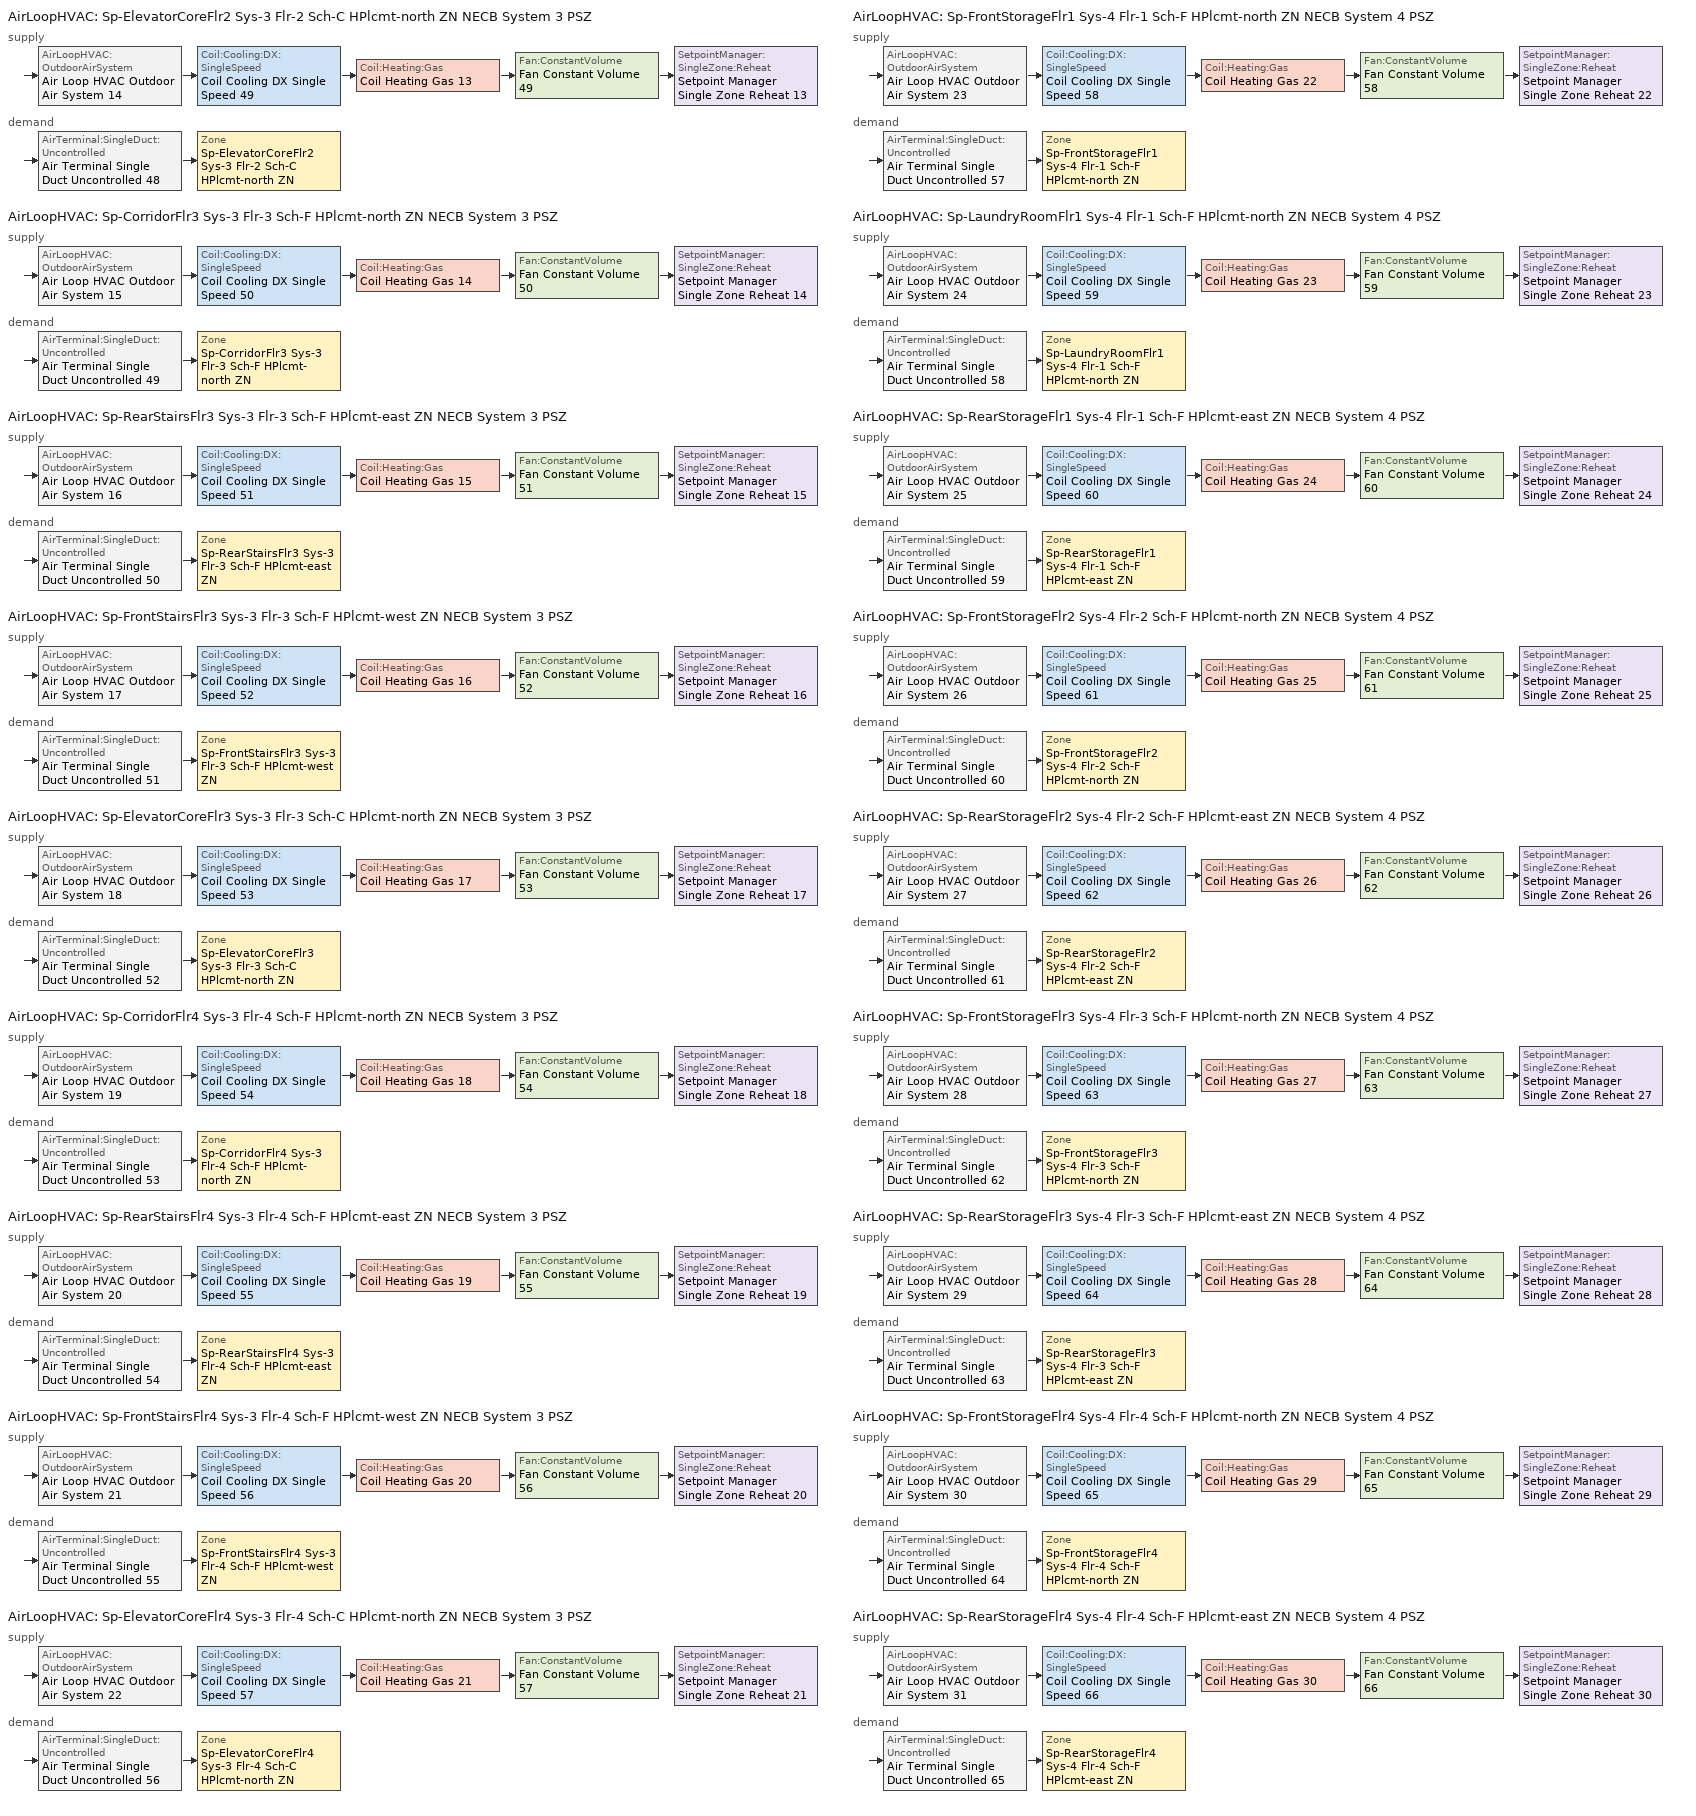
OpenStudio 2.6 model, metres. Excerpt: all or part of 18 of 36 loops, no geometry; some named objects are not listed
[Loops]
AirLoopHVAC 'Sp-ElevatorCoreFlr2 Sys-3 Flr-2 Sch-C HPlcmt-north ZN NECB System 3 PSZ'
 supply: AirLoopHVAC:OutdoorAirSystem 'Air Loop HVAC Outdoor Air System 14' > Coil:Cooling:DX:SingleSpeed 'Coil Cooling DX Single Speed 49' > Coil:Heating:Gas 'Coil Heating Gas 13' > Fan:ConstantVolume 'Fan Constant Volume 49' > SetpointManager:SingleZone:Reheat 'Setpoint Manager Single Zone Reheat 13'
 demand: AirTerminal:SingleDuct:Uncontrolled 'Air Terminal Single Duct Uncontrolled 48' > Zone 'Sp-ElevatorCoreFlr2 Sys-3 Flr-2 Sch-C HPlcmt-north ZN'
AirLoopHVAC 'Sp-CorridorFlr3 Sys-3 Flr-3 Sch-F HPlcmt-north ZN NECB System 3 PSZ'
 supply: AirLoopHVAC:OutdoorAirSystem 'Air Loop HVAC Outdoor Air System 15' > Coil:Cooling:DX:SingleSpeed 'Coil Cooling DX Single Speed 50' > Coil:Heating:Gas 'Coil Heating Gas 14' > Fan:ConstantVolume 'Fan Constant Volume 50' > SetpointManager:SingleZone:Reheat 'Setpoint Manager Single Zone Reheat 14'
 demand: AirTerminal:SingleDuct:Uncontrolled 'Air Terminal Single Duct Uncontrolled 49' > Zone 'Sp-CorridorFlr3 Sys-3 Flr-3 Sch-F HPlcmt-north ZN'
AirLoopHVAC 'Sp-RearStairsFlr3 Sys-3 Flr-3 Sch-F HPlcmt-east ZN NECB System 3 PSZ'
 supply: AirLoopHVAC:OutdoorAirSystem 'Air Loop HVAC Outdoor Air System 16' > Coil:Cooling:DX:SingleSpeed 'Coil Cooling DX Single Speed 51' > Coil:Heating:Gas 'Coil Heating Gas 15' > Fan:ConstantVolume 'Fan Constant Volume 51' > SetpointManager:SingleZone:Reheat 'Setpoint Manager Single Zone Reheat 15'
 demand: AirTerminal:SingleDuct:Uncontrolled 'Air Terminal Single Duct Uncontrolled 50' > Zone 'Sp-RearStairsFlr3 Sys-3 Flr-3 Sch-F HPlcmt-east ZN'
AirLoopHVAC 'Sp-FrontStairsFlr3 Sys-3 Flr-3 Sch-F HPlcmt-west ZN NECB System 3 PSZ'
 supply: AirLoopHVAC:OutdoorAirSystem 'Air Loop HVAC Outdoor Air System 17' > Coil:Cooling:DX:SingleSpeed 'Coil Cooling DX Single Speed 52' > Coil:Heating:Gas 'Coil Heating Gas 16' > Fan:ConstantVolume 'Fan Constant Volume 52' > SetpointManager:SingleZone:Reheat 'Setpoint Manager Single Zone Reheat 16'
 demand: AirTerminal:SingleDuct:Uncontrolled 'Air Terminal Single Duct Uncontrolled 51' > Zone 'Sp-FrontStairsFlr3 Sys-3 Flr-3 Sch-F HPlcmt-west ZN'
AirLoopHVAC 'Sp-ElevatorCoreFlr3 Sys-3 Flr-3 Sch-C HPlcmt-north ZN NECB System 3 PSZ'
 supply: AirLoopHVAC:OutdoorAirSystem 'Air Loop HVAC Outdoor Air System 18' > Coil:Cooling:DX:SingleSpeed 'Coil Cooling DX Single Speed 53' > Coil:Heating:Gas 'Coil Heating Gas 17' > Fan:ConstantVolume 'Fan Constant Volume 53' > SetpointManager:SingleZone:Reheat 'Setpoint Manager Single Zone Reheat 17'
 demand: AirTerminal:SingleDuct:Uncontrolled 'Air Terminal Single Duct Uncontrolled 52' > Zone 'Sp-ElevatorCoreFlr3 Sys-3 Flr-3 Sch-C HPlcmt-north ZN'
AirLoopHVAC 'Sp-CorridorFlr4 Sys-3 Flr-4 Sch-F HPlcmt-north ZN NECB System 3 PSZ'
 supply: AirLoopHVAC:OutdoorAirSystem 'Air Loop HVAC Outdoor Air System 19' > Coil:Cooling:DX:SingleSpeed 'Coil Cooling DX Single Speed 54' > Coil:Heating:Gas 'Coil Heating Gas 18' > Fan:ConstantVolume 'Fan Constant Volume 54' > SetpointManager:SingleZone:Reheat 'Setpoint Manager Single Zone Reheat 18'
 demand: AirTerminal:SingleDuct:Uncontrolled 'Air Terminal Single Duct Uncontrolled 53' > Zone 'Sp-CorridorFlr4 Sys-3 Flr-4 Sch-F HPlcmt-north ZN'
AirLoopHVAC 'Sp-RearStairsFlr4 Sys-3 Flr-4 Sch-F HPlcmt-east ZN NECB System 3 PSZ'
 supply: AirLoopHVAC:OutdoorAirSystem 'Air Loop HVAC Outdoor Air System 20' > Coil:Cooling:DX:SingleSpeed 'Coil Cooling DX Single Speed 55' > Coil:Heating:Gas 'Coil Heating Gas 19' > Fan:ConstantVolume 'Fan Constant Volume 55' > SetpointManager:SingleZone:Reheat 'Setpoint Manager Single Zone Reheat 19'
 demand: AirTerminal:SingleDuct:Uncontrolled 'Air Terminal Single Duct Uncontrolled 54' > Zone 'Sp-RearStairsFlr4 Sys-3 Flr-4 Sch-F HPlcmt-east ZN'
AirLoopHVAC 'Sp-FrontStairsFlr4 Sys-3 Flr-4 Sch-F HPlcmt-west ZN NECB System 3 PSZ'
 supply: AirLoopHVAC:OutdoorAirSystem 'Air Loop HVAC Outdoor Air System 21' > Coil:Cooling:DX:SingleSpeed 'Coil Cooling DX Single Speed 56' > Coil:Heating:Gas 'Coil Heating Gas 20' > Fan:ConstantVolume 'Fan Constant Volume 56' > SetpointManager:SingleZone:Reheat 'Setpoint Manager Single Zone Reheat 20'
 demand: AirTerminal:SingleDuct:Uncontrolled 'Air Terminal Single Duct Uncontrolled 55' > Zone 'Sp-FrontStairsFlr4 Sys-3 Flr-4 Sch-F HPlcmt-west ZN'
AirLoopHVAC 'Sp-ElevatorCoreFlr4 Sys-3 Flr-4 Sch-C HPlcmt-north ZN NECB System 3 PSZ'
 supply: AirLoopHVAC:OutdoorAirSystem 'Air Loop HVAC Outdoor Air System 22' > Coil:Cooling:DX:SingleSpeed 'Coil Cooling DX Single Speed 57' > Coil:Heating:Gas 'Coil Heating Gas 21' > Fan:ConstantVolume 'Fan Constant Volume 57' > SetpointManager:SingleZone:Reheat 'Setpoint Manager Single Zone Reheat 21'
 demand: AirTerminal:SingleDuct:Uncontrolled 'Air Terminal Single Duct Uncontrolled 56' > Zone 'Sp-ElevatorCoreFlr4 Sys-3 Flr-4 Sch-C HPlcmt-north ZN'
AirLoopHVAC 'Sp-FrontStorageFlr1 Sys-4 Flr-1 Sch-F HPlcmt-north ZN NECB System 4 PSZ'
 supply: AirLoopHVAC:OutdoorAirSystem 'Air Loop HVAC Outdoor Air System 23' > Coil:Cooling:DX:SingleSpeed 'Coil Cooling DX Single Speed 58' > Coil:Heating:Gas 'Coil Heating Gas 22' > Fan:ConstantVolume 'Fan Constant Volume 58' > SetpointManager:SingleZone:Reheat 'Setpoint Manager Single Zone Reheat 22'
 demand: AirTerminal:SingleDuct:Uncontrolled 'Air Terminal Single Duct Uncontrolled 57' > Zone 'Sp-FrontStorageFlr1 Sys-4 Flr-1 Sch-F HPlcmt-north ZN'
AirLoopHVAC 'Sp-LaundryRoomFlr1 Sys-4 Flr-1 Sch-F HPlcmt-north ZN NECB System 4 PSZ'
 supply: AirLoopHVAC:OutdoorAirSystem 'Air Loop HVAC Outdoor Air System 24' > Coil:Cooling:DX:SingleSpeed 'Coil Cooling DX Single Speed 59' > Coil:Heating:Gas 'Coil Heating Gas 23' > Fan:ConstantVolume 'Fan Constant Volume 59' > SetpointManager:SingleZone:Reheat 'Setpoint Manager Single Zone Reheat 23'
 demand: AirTerminal:SingleDuct:Uncontrolled 'Air Terminal Single Duct Uncontrolled 58' > Zone 'Sp-LaundryRoomFlr1 Sys-4 Flr-1 Sch-F HPlcmt-north ZN'
AirLoopHVAC 'Sp-RearStorageFlr1 Sys-4 Flr-1 Sch-F HPlcmt-east ZN NECB System 4 PSZ'
 supply: AirLoopHVAC:OutdoorAirSystem 'Air Loop HVAC Outdoor Air System 25' > Coil:Cooling:DX:SingleSpeed 'Coil Cooling DX Single Speed 60' > Coil:Heating:Gas 'Coil Heating Gas 24' > Fan:ConstantVolume 'Fan Constant Volume 60' > SetpointManager:SingleZone:Reheat 'Setpoint Manager Single Zone Reheat 24'
 demand: AirTerminal:SingleDuct:Uncontrolled 'Air Terminal Single Duct Uncontrolled 59' > Zone 'Sp-RearStorageFlr1 Sys-4 Flr-1 Sch-F HPlcmt-east ZN'
AirLoopHVAC 'Sp-FrontStorageFlr2 Sys-4 Flr-2 Sch-F HPlcmt-north ZN NECB System 4 PSZ'
 supply: AirLoopHVAC:OutdoorAirSystem 'Air Loop HVAC Outdoor Air System 26' > Coil:Cooling:DX:SingleSpeed 'Coil Cooling DX Single Speed 61' > Coil:Heating:Gas 'Coil Heating Gas 25' > Fan:ConstantVolume 'Fan Constant Volume 61' > SetpointManager:SingleZone:Reheat 'Setpoint Manager Single Zone Reheat 25'
 demand: AirTerminal:SingleDuct:Uncontrolled 'Air Terminal Single Duct Uncontrolled 60' > Zone 'Sp-FrontStorageFlr2 Sys-4 Flr-2 Sch-F HPlcmt-north ZN'
AirLoopHVAC 'Sp-RearStorageFlr2 Sys-4 Flr-2 Sch-F HPlcmt-east ZN NECB System 4 PSZ'
 supply: AirLoopHVAC:OutdoorAirSystem 'Air Loop HVAC Outdoor Air System 27' > Coil:Cooling:DX:SingleSpeed 'Coil Cooling DX Single Speed 62' > Coil:Heating:Gas 'Coil Heating Gas 26' > Fan:ConstantVolume 'Fan Constant Volume 62' > SetpointManager:SingleZone:Reheat 'Setpoint Manager Single Zone Reheat 26'
 demand: AirTerminal:SingleDuct:Uncontrolled 'Air Terminal Single Duct Uncontrolled 61' > Zone 'Sp-RearStorageFlr2 Sys-4 Flr-2 Sch-F HPlcmt-east ZN'
AirLoopHVAC 'Sp-FrontStorageFlr3 Sys-4 Flr-3 Sch-F HPlcmt-north ZN NECB System 4 PSZ'
 supply: AirLoopHVAC:OutdoorAirSystem 'Air Loop HVAC Outdoor Air System 28' > Coil:Cooling:DX:SingleSpeed 'Coil Cooling DX Single Speed 63' > Coil:Heating:Gas 'Coil Heating Gas 27' > Fan:ConstantVolume 'Fan Constant Volume 63' > SetpointManager:SingleZone:Reheat 'Setpoint Manager Single Zone Reheat 27'
 demand: AirTerminal:SingleDuct:Uncontrolled 'Air Terminal Single Duct Uncontrolled 62' > Zone 'Sp-FrontStorageFlr3 Sys-4 Flr-3 Sch-F HPlcmt-north ZN'
AirLoopHVAC 'Sp-RearStorageFlr3 Sys-4 Flr-3 Sch-F HPlcmt-east ZN NECB System 4 PSZ'
 supply: AirLoopHVAC:OutdoorAirSystem 'Air Loop HVAC Outdoor Air System 29' > Coil:Cooling:DX:SingleSpeed 'Coil Cooling DX Single Speed 64' > Coil:Heating:Gas 'Coil Heating Gas 28' > Fan:ConstantVolume 'Fan Constant Volume 64' > SetpointManager:SingleZone:Reheat 'Setpoint Manager Single Zone Reheat 28'
 demand: AirTerminal:SingleDuct:Uncontrolled 'Air Terminal Single Duct Uncontrolled 63' > Zone 'Sp-RearStorageFlr3 Sys-4 Flr-3 Sch-F HPlcmt-east ZN'
AirLoopHVAC 'Sp-FrontStorageFlr4 Sys-4 Flr-4 Sch-F HPlcmt-north ZN NECB System 4 PSZ'
 supply: AirLoopHVAC:OutdoorAirSystem 'Air Loop HVAC Outdoor Air System 30' > Coil:Cooling:DX:SingleSpeed 'Coil Cooling DX Single Speed 65' > Coil:Heating:Gas 'Coil Heating Gas 29' > Fan:ConstantVolume 'Fan Constant Volume 65' > SetpointManager:SingleZone:Reheat 'Setpoint Manager Single Zone Reheat 29'
 demand: AirTerminal:SingleDuct:Uncontrolled 'Air Terminal Single Duct Uncontrolled 64' > Zone 'Sp-FrontStorageFlr4 Sys-4 Flr-4 Sch-F HPlcmt-north ZN'
AirLoopHVAC 'Sp-RearStorageFlr4 Sys-4 Flr-4 Sch-F HPlcmt-east ZN NECB System 4 PSZ'
 supply: AirLoopHVAC:OutdoorAirSystem 'Air Loop HVAC Outdoor Air System 31' > Coil:Cooling:DX:SingleSpeed 'Coil Cooling DX Single Speed 66' > Coil:Heating:Gas 'Coil Heating Gas 30' > Fan:ConstantVolume 'Fan Constant Volume 66' > SetpointManager:SingleZone:Reheat 'Setpoint Manager Single Zone Reheat 30'
 demand: AirTerminal:SingleDuct:Uncontrolled 'Air Terminal Single Duct Uncontrolled 65' > Zone 'Sp-RearStorageFlr4 Sys-4 Flr-4 Sch-F HPlcmt-east ZN'
[Sizing:Zone] Zone Cooling Design Supply Air Temperature Input Method=SupplyAirTemperature; Zone Cooling Design Supply Air Temperature {C}=13; Zone Cooling Design Supply Air Temperature Difference {deltaC}=11.11; Zone Heating Design Supply Air Temperature Input Method=SupplyAirTemperature; Zone Heating Design Supply Air Temperature {C}=43; Zone Heating Design Supply Air Temperature Difference {deltaC}=11.11; Zone Cooling Design Supply Air Humidity Ratio {kg-H2O/kg-air}=0.0085; Zone Heating Design Supply Air Humidity Ratio {kg-H2O/kg-air}=0.008; Zone Heating Sizing Factor=1.3; Zone Cooling Sizing Factor=1.1; Cooling Design Air Flow Method=DesignDay; Heating Design Air Flow Method=DesignDay; Account for Dedicated Outdoor Air System=No; Dedicated Outdoor Air System Control Strategy=NeutralSupplyAir; Dedicated Outdoor Air Low Setpoint Temperature for Design {C}=autosize; Dedicated Outdoor Air High Setpoint Temperature for Design {C}=autosize
Sp-ElevatorCoreFlr2 Sys-3 Flr-2 Sch-C HPlcmt-north ZN; Sp-CorridorFlr3 Sys-3 Flr-3 Sch-F HPlcmt-north ZN; Sp-RearStairsFlr3 Sys-3 Flr-3 Sch-F HPlcmt-east ZN; Sp-FrontStairsFlr3 Sys-3 Flr-3 Sch-F HPlcmt-west ZN; Sp-ElevatorCoreFlr3 Sys-3 Flr-3 Sch-C HPlcmt-north ZN; Sp-CorridorFlr4 Sys-3 Flr-4 Sch-F HPlcmt-north ZN; Sp-RearStairsFlr4 Sys-3 Flr-4 Sch-F HPlcmt-east ZN; Sp-FrontStairsFlr4 Sys-3 Flr-4 Sch-F HPlcmt-west ZN; Sp-ElevatorCoreFlr4 Sys-3 Flr-4 Sch-C HPlcmt-north ZN; Sp-FrontStorageFlr1 Sys-4 Flr-1 Sch-F HPlcmt-north ZN; Sp-LaundryRoomFlr1 Sys-4 Flr-1 Sch-F HPlcmt-north ZN; Sp-RearStorageFlr1 Sys-4 Flr-1 Sch-F HPlcmt-east ZN; Sp-FrontStorageFlr2 Sys-4 Flr-2 Sch-F HPlcmt-north ZN; Sp-RearStorageFlr2 Sys-4 Flr-2 Sch-F HPlcmt-east ZN; Sp-FrontStorageFlr3 Sys-4 Flr-3 Sch-F HPlcmt-north ZN; Sp-RearStorageFlr3 Sys-4 Flr-3 Sch-F HPlcmt-east ZN; Sp-FrontStorageFlr4 Sys-4 Flr-4 Sch-F HPlcmt-north ZN; Sp-RearStorageFlr4 Sys-4 Flr-4 Sch-F HPlcmt-east ZN
[Zone equipment]
Sp-ElevatorCoreFlr2 Sys-3 Flr-2 Sch-C HPlcmt-north ZN: Air Terminal Single Duct Uncontrolled 48, Zone HVAC Baseboard Convective Water 48
Sp-CorridorFlr3 Sys-3 Flr-3 Sch-F HPlcmt-north ZN: Air Terminal Single Duct Uncontrolled 49, Zone HVAC Baseboard Convective Water 49
Sp-RearStairsFlr3 Sys-3 Flr-3 Sch-F HPlcmt-east ZN: Air Terminal Single Duct Uncontrolled 50, Zone HVAC Baseboard Convective Water 50
Sp-FrontStairsFlr3 Sys-3 Flr-3 Sch-F HPlcmt-west ZN: Air Terminal Single Duct Uncontrolled 51, Zone HVAC Baseboard Convective Water 51
Sp-ElevatorCoreFlr3 Sys-3 Flr-3 Sch-C HPlcmt-north ZN: Air Terminal Single Duct Uncontrolled 52, Zone HVAC Baseboard Convective Water 52
Sp-CorridorFlr4 Sys-3 Flr-4 Sch-F HPlcmt-north ZN: Air Terminal Single Duct Uncontrolled 53, Zone HVAC Baseboard Convective Water 53
Sp-RearStairsFlr4 Sys-3 Flr-4 Sch-F HPlcmt-east ZN: Air Terminal Single Duct Uncontrolled 54, Zone HVAC Baseboard Convective Water 54
Sp-FrontStairsFlr4 Sys-3 Flr-4 Sch-F HPlcmt-west ZN: Air Terminal Single Duct Uncontrolled 55, Zone HVAC Baseboard Convective Water 55
Sp-ElevatorCoreFlr4 Sys-3 Flr-4 Sch-C HPlcmt-north ZN: Air Terminal Single Duct Uncontrolled 56, Zone HVAC Baseboard Convective Water 56
Sp-FrontStorageFlr1 Sys-4 Flr-1 Sch-F HPlcmt-north ZN: Air Terminal Single Duct Uncontrolled 57, Zone HVAC Baseboard Convective Water 57
Sp-LaundryRoomFlr1 Sys-4 Flr-1 Sch-F HPlcmt-north ZN: Air Terminal Single Duct Uncontrolled 58, Zone HVAC Baseboard Convective Water 58
Sp-RearStorageFlr1 Sys-4 Flr-1 Sch-F HPlcmt-east ZN: Air Terminal Single Duct Uncontrolled 59, Zone HVAC Baseboard Convective Water 59
Sp-FrontStorageFlr2 Sys-4 Flr-2 Sch-F HPlcmt-north ZN: Air Terminal Single Duct Uncontrolled 60, Zone HVAC Baseboard Convective Water 60
Sp-RearStorageFlr2 Sys-4 Flr-2 Sch-F HPlcmt-east ZN: Air Terminal Single Duct Uncontrolled 61, Zone HVAC Baseboard Convective Water 61
Sp-FrontStorageFlr3 Sys-4 Flr-3 Sch-F HPlcmt-north ZN: Air Terminal Single Duct Uncontrolled 62, Zone HVAC Baseboard Convective Water 62
Sp-RearStorageFlr3 Sys-4 Flr-3 Sch-F HPlcmt-east ZN: Air Terminal Single Duct Uncontrolled 63, Zone HVAC Baseboard Convective Water 63
Sp-FrontStorageFlr4 Sys-4 Flr-4 Sch-F HPlcmt-north ZN: Air Terminal Single Duct Uncontrolled 64, Zone HVAC Baseboard Convective Water 64
Sp-RearStorageFlr4 Sys-4 Flr-4 Sch-F HPlcmt-east ZN: Air Terminal Single Duct Uncontrolled 65, Zone HVAC Baseboard Convective Water 65
[AirLoopHVAC] Availability Schedule=Always On Discrete; Design Supply Air Flow Rate {m3/s}=AutoSize
Sp-ElevatorCoreFlr2 Sys-3 Flr-2 Sch-C HPlcmt-north ZN NECB System 3 PSZ; Sp-CorridorFlr3 Sys-3 Flr-3 Sch-F HPlcmt-north ZN NECB System 3 PSZ; Sp-RearStairsFlr3 Sys-3 Flr-3 Sch-F HPlcmt-east ZN NECB System 3 PSZ; Sp-FrontStairsFlr3 Sys-3 Flr-3 Sch-F HPlcmt-west ZN NECB System 3 PSZ; Sp-ElevatorCoreFlr3 Sys-3 Flr-3 Sch-C HPlcmt-north ZN NECB System 3 PSZ; Sp-CorridorFlr4 Sys-3 Flr-4 Sch-F HPlcmt-north ZN NECB System 3 PSZ; Sp-RearStairsFlr4 Sys-3 Flr-4 Sch-F HPlcmt-east ZN NECB System 3 PSZ; Sp-FrontStairsFlr4 Sys-3 Flr-4 Sch-F HPlcmt-west ZN NECB System 3 PSZ; Sp-ElevatorCoreFlr4 Sys-3 Flr-4 Sch-C HPlcmt-north ZN NECB System 3 PSZ; Sp-FrontStorageFlr1 Sys-4 Flr-1 Sch-F HPlcmt-north ZN NECB System 4 PSZ; Sp-LaundryRoomFlr1 Sys-4 Flr-1 Sch-F HPlcmt-north ZN NECB System 4 PSZ; Sp-RearStorageFlr1 Sys-4 Flr-1 Sch-F HPlcmt-east ZN NECB System 4 PSZ; Sp-FrontStorageFlr2 Sys-4 Flr-2 Sch-F HPlcmt-north ZN NECB System 4 PSZ; Sp-RearStorageFlr2 Sys-4 Flr-2 Sch-F HPlcmt-east ZN NECB System 4 PSZ; Sp-FrontStorageFlr3 Sys-4 Flr-3 Sch-F HPlcmt-north ZN NECB System 4 PSZ; Sp-RearStorageFlr3 Sys-4 Flr-3 Sch-F HPlcmt-east ZN NECB System 4 PSZ; Sp-FrontStorageFlr4 Sys-4 Flr-4 Sch-F HPlcmt-north ZN NECB System 4 PSZ; Sp-RearStorageFlr4 Sys-4 Flr-4 Sch-F HPlcmt-east ZN NECB System 4 PSZ
[Sizing:System] Type of Load to Size On=Sensible; Design Outdoor Air Flow Rate {m3/s}=Autosize; Minimum System Air Flow Ratio=1; Preheat Design Temperature {C}=7; Preheat Design Humidity Ratio {kg-H2O/kg-Air}=0.008; Precool Design Temperature {C}=13; Precool Design Humidity Ratio {kg-H2O/kg-Air}=0.008; Central Cooling Design Supply Air Temperature {C}=13; Central Heating Design Supply Air Temperature {C}=43; Sizing Option=NonCoincident; 100% Outdoor Air in Cooling=No; 100% Outdoor Air in Heating=No; Central Cooling Design Supply Air Humidity Ratio {kg-H2O/kg-Air}=0.0085; Central Heating Design Supply Air Humidity Ratio {kg-H2O/kg-Air}=0.008; Cooling Design Air Flow Method=DesignDay; Cooling Design Air Flow Rate {m3/s}=0; Heating Design Air Flow Method=DesignDay; Heating Design Air Flow Rate {m3/s}=0; System Outdoor Air Method=ZoneSum; Zone Maximum Outdoor Air Fraction=1; Cooling Supply Air Flow Rate Per Floor Area {m3/s-m2}=0.00996765; Cooling Fraction of Autosized Cooling Supply Air Flow Rate=1; Cooling Supply Air Flow Rate Per Unit Cooling Capacity {m3/s-W}=3.94755e-05; Heating Supply Air Flow Rate Per Floor Area {m3/s-m2}=0.00996765; Heating Fraction of Autosized Heating Supply Air Flow Rate=1; Heating Fraction of Autosized Cooling Supply Air Flow Rate=1; Heating Supply Air Flow Rate Per Unit Heating Capacity {m3/s-W}=3.15882e-05; Cooling Design Capacity Method=CoolingDesignCapacity; Cooling Design Capacity {W}=autosize; Cooling Design Capacity Per Floor Area {W/m2}=234.7; Fraction of Autosized Cooling Design Capacity=1; Heating Design Capacity Method=HeatingDesignCapacity; Heating Design Capacity {W}=autosize; Heating Design Capacity Per Floor Area {W/m2}=157; Fraction of Autosized Heating Design Capacity=1; Central Cooling Capacity Control Method=OnOff
Sp-ElevatorCoreFlr2 Sys-3 Flr-2 Sch-C HPlcmt-north ZN NECB System 3 PSZ; Sp-CorridorFlr3 Sys-3 Flr-3 Sch-F HPlcmt-north ZN NECB System 3 PSZ; Sp-RearStairsFlr3 Sys-3 Flr-3 Sch-F HPlcmt-east ZN NECB System 3 PSZ; Sp-FrontStairsFlr3 Sys-3 Flr-3 Sch-F HPlcmt-west ZN NECB System 3 PSZ; Sp-ElevatorCoreFlr3 Sys-3 Flr-3 Sch-C HPlcmt-north ZN NECB System 3 PSZ; Sp-CorridorFlr4 Sys-3 Flr-4 Sch-F HPlcmt-north ZN NECB System 3 PSZ; Sp-RearStairsFlr4 Sys-3 Flr-4 Sch-F HPlcmt-east ZN NECB System 3 PSZ; Sp-FrontStairsFlr4 Sys-3 Flr-4 Sch-F HPlcmt-west ZN NECB System 3 PSZ; Sp-ElevatorCoreFlr4 Sys-3 Flr-4 Sch-C HPlcmt-north ZN NECB System 3 PSZ; Sp-FrontStorageFlr1 Sys-4 Flr-1 Sch-F HPlcmt-north ZN NECB System 4 PSZ; Sp-LaundryRoomFlr1 Sys-4 Flr-1 Sch-F HPlcmt-north ZN NECB System 4 PSZ; Sp-RearStorageFlr1 Sys-4 Flr-1 Sch-F HPlcmt-east ZN NECB System 4 PSZ; Sp-FrontStorageFlr2 Sys-4 Flr-2 Sch-F HPlcmt-north ZN NECB System 4 PSZ; Sp-RearStorageFlr2 Sys-4 Flr-2 Sch-F HPlcmt-east ZN NECB System 4 PSZ; Sp-FrontStorageFlr3 Sys-4 Flr-3 Sch-F HPlcmt-north ZN NECB System 4 PSZ; Sp-RearStorageFlr3 Sys-4 Flr-3 Sch-F HPlcmt-east ZN NECB System 4 PSZ; Sp-FrontStorageFlr4 Sys-4 Flr-4 Sch-F HPlcmt-north ZN NECB System 4 PSZ; Sp-RearStorageFlr4 Sys-4 Flr-4 Sch-F HPlcmt-east ZN NECB System 4 PSZ
[Fan:ConstantVolume] Availability Schedule=Always On Discrete; Maximum Flow Rate {m3/s}=AutoSize
Fan Constant Volume 49; Fan Constant Volume 50; Fan Constant Volume 51; Fan Constant Volume 52; Fan Constant Volume 53; Fan Constant Volume 54; Fan Constant Volume 55; Fan Constant Volume 56; Fan Constant Volume 57; Fan Constant Volume 58; Fan Constant Volume 59; Fan Constant Volume 60; Fan Constant Volume 61; Fan Constant Volume 62; Fan Constant Volume 63; Fan Constant Volume 64; Fan Constant Volume 65; Fan Constant Volume 66
[Coil:Cooling:DX:SingleSpeed] Availability Schedule=Always On Discrete; Rated Total Cooling Capacity {W}=autosize; Rated Sensible Heat Ratio=autosize; Rated COP {W/W}=3; Rated Air Flow Rate {m3/s}=autosize; Rated Evaporator Fan Power Per Volume Flow Rate {W/(m3/s)}=773.3; Condenser Type=AirCooled; Evaporative Condenser Effectiveness=0; Evaporative Condenser Air Flow Rate {m3/s}=Autosize; Evaporative Condenser Pump Rated Power Consumption {W}=Autosize; Crankcase Heater Capacity {W}=0; Maximum Outdoor Dry-Bulb Temperature for Crankcase Heater Operation {C}=0; Basin Heater Capacity {W/K}=0; Basin Heater Setpoint Temperature {C}=10
Name | Total Cooling Capacity Function of Temperature Curve | Total Cooling Capacity Function of Flow Fraction Curve | Energy Input Ratio Function of Temperature Curve | Energy Input Ratio Function of Flow Fraction Curve | Part Load Fraction Correlation Curve
Coil Cooling DX Single Speed 49 | Curve Biquadratic 97 | Curve Quadratic 109 | Curve Biquadratic 98 | Curve Quadratic 110 | Curve Quadratic 111
Coil Cooling DX Single Speed 50 | Curve Biquadratic 99 | Curve Quadratic 112 | Curve Biquadratic 100 | Curve Quadratic 113 | Curve Quadratic 114
Coil Cooling DX Single Speed 51 | Curve Biquadratic 101 | Curve Quadratic 115 | Curve Biquadratic 102 | Curve Quadratic 116 | Curve Quadratic 117
Coil Cooling DX Single Speed 52 | Curve Biquadratic 103 | Curve Quadratic 118 | Curve Biquadratic 104 | Curve Quadratic 119 | Curve Quadratic 120
Coil Cooling DX Single Speed 53 | Curve Biquadratic 105 | Curve Quadratic 121 | Curve Biquadratic 106 | Curve Quadratic 122 | Curve Quadratic 123
Coil Cooling DX Single Speed 54 | Curve Biquadratic 107 | Curve Quadratic 124 | Curve Biquadratic 108 | Curve Quadratic 125 | Curve Quadratic 126
Coil Cooling DX Single Speed 55 | Curve Biquadratic 109 | Curve Quadratic 127 | Curve Biquadratic 110 | Curve Quadratic 128 | Curve Quadratic 129
Coil Cooling DX Single Speed 56 | Curve Biquadratic 111 | Curve Quadratic 130 | Curve Biquadratic 112 | Curve Quadratic 131 | Curve Quadratic 132
Coil Cooling DX Single Speed 57 | Curve Biquadratic 113 | Curve Quadratic 133 | Curve Biquadratic 114 | Curve Quadratic 134 | Curve Quadratic 135
Coil Cooling DX Single Speed 58 | Curve Biquadratic 115 | Curve Quadratic 136 | Curve Biquadratic 116 | Curve Quadratic 137 | Curve Cubic 37
Coil Cooling DX Single Speed 59 | Curve Biquadratic 117 | Curve Quadratic 138 | Curve Biquadratic 118 | Curve Quadratic 139 | Curve Cubic 38
Coil Cooling DX Single Speed 60 | Curve Biquadratic 119 | Curve Quadratic 140 | Curve Biquadratic 120 | Curve Quadratic 141 | Curve Cubic 39
Coil Cooling DX Single Speed 61 | Curve Biquadratic 121 | Curve Quadratic 142 | Curve Biquadratic 122 | Curve Quadratic 143 | Curve Cubic 40
Coil Cooling DX Single Speed 62 | Curve Biquadratic 123 | Curve Quadratic 144 | Curve Biquadratic 124 | Curve Quadratic 145 | Curve Cubic 41
Coil Cooling DX Single Speed 63 | Curve Biquadratic 125 | Curve Quadratic 146 | Curve Biquadratic 126 | Curve Quadratic 147 | Curve Cubic 42
Coil Cooling DX Single Speed 64 | Curve Biquadratic 127 | Curve Quadratic 148 | Curve Biquadratic 128 | Curve Quadratic 149 | Curve Cubic 43
Coil Cooling DX Single Speed 65 | Curve Biquadratic 129 | Curve Quadratic 150 | Curve Biquadratic 130 | Curve Quadratic 151 | Curve Cubic 44
Coil Cooling DX Single Speed 66 | Curve Biquadratic 131 | Curve Quadratic 152 | Curve Biquadratic 132 | Curve Quadratic 153 | Curve Cubic 45
[Controller:OutdoorAir] Minimum Outdoor Air Flow Rate {m3/s}=autosize; Maximum Outdoor Air Flow Rate {m3/s}=Autosize; Economizer Control Type=NoEconomizer; Economizer Control Action Type=ModulateFlow; Economizer Maximum Limit Dry-Bulb Temperature {C}=28; Economizer Maximum Limit Enthalpy {J/kg}=64000; Economizer Minimum Limit Dry-Bulb Temperature {C}=-100; Lockout Type=NoLockout; Minimum Limit Type=FixedMinimum; High Humidity Control=No; Heat Recovery Bypass Control Type=BypassWhenWithinEconomizerLimits
Name | Controller Mechanical Ventilation
Controller Outdoor Air 14 | Controller Mechanical Ventilation 14
Controller Outdoor Air 15 | Controller Mechanical Ventilation 15
Controller Outdoor Air 16 | Controller Mechanical Ventilation 16
Controller Outdoor Air 17 | Controller Mechanical Ventilation 17
Controller Outdoor Air 18 | Controller Mechanical Ventilation 18
Controller Outdoor Air 19 | Controller Mechanical Ventilation 19
Controller Outdoor Air 20 | Controller Mechanical Ventilation 20
Controller Outdoor Air 21 | Controller Mechanical Ventilation 21
Controller Outdoor Air 22 | Controller Mechanical Ventilation 22
Controller Outdoor Air 23 | Controller Mechanical Ventilation 23
Controller Outdoor Air 24 | Controller Mechanical Ventilation 24
Controller Outdoor Air 25 | Controller Mechanical Ventilation 25
Controller Outdoor Air 26 | Controller Mechanical Ventilation 26
Controller Outdoor Air 27 | Controller Mechanical Ventilation 27
Controller Outdoor Air 28 | Controller Mechanical Ventilation 28
Controller Outdoor Air 29 | Controller Mechanical Ventilation 29
Controller Outdoor Air 30 | Controller Mechanical Ventilation 30
Controller Outdoor Air 31 | Controller Mechanical Ventilation 31
[Controller:MechanicalVentilation] Availability Schedule=Always On Discrete; System Outdoor Air Method=ZoneSum
Controller Mechanical Ventilation 14; Controller Mechanical Ventilation 15; Controller Mechanical Ventilation 16; Controller Mechanical Ventilation 17; Controller Mechanical Ventilation 18; Controller Mechanical Ventilation 19; Controller Mechanical Ventilation 20; Controller Mechanical Ventilation 21; Controller Mechanical Ventilation 22; Controller Mechanical Ventilation 23; Controller Mechanical Ventilation 24; Controller Mechanical Ventilation 25; Controller Mechanical Ventilation 26; Controller Mechanical Ventilation 27; Controller Mechanical Ventilation 28; Controller Mechanical Ventilation 29; Controller Mechanical Ventilation 30; Controller Mechanical Ventilation 31
[AirLoopHVAC:OutdoorAirSystem]
Name | Controller
Air Loop HVAC Outdoor Air System 14 | Controller Outdoor Air 14
Air Loop HVAC Outdoor Air System 15 | Controller Outdoor Air 15
Air Loop HVAC Outdoor Air System 16 | Controller Outdoor Air 16
Air Loop HVAC Outdoor Air System 17 | Controller Outdoor Air 17
Air Loop HVAC Outdoor Air System 18 | Controller Outdoor Air 18
Air Loop HVAC Outdoor Air System 19 | Controller Outdoor Air 19
Air Loop HVAC Outdoor Air System 20 | Controller Outdoor Air 20
Air Loop HVAC Outdoor Air System 21 | Controller Outdoor Air 21
Air Loop HVAC Outdoor Air System 22 | Controller Outdoor Air 22
Air Loop HVAC Outdoor Air System 23 | Controller Outdoor Air 23
Air Loop HVAC Outdoor Air System 24 | Controller Outdoor Air 24
Air Loop HVAC Outdoor Air System 25 | Controller Outdoor Air 25
Air Loop HVAC Outdoor Air System 26 | Controller Outdoor Air 26
Air Loop HVAC Outdoor Air System 27 | Controller Outdoor Air 27
Air Loop HVAC Outdoor Air System 28 | Controller Outdoor Air 28
Air Loop HVAC Outdoor Air System 29 | Controller Outdoor Air 29
Air Loop HVAC Outdoor Air System 30 | Controller Outdoor Air 30
Air Loop HVAC Outdoor Air System 31 | Controller Outdoor Air 31
[AirTerminal:SingleDuct:Uncontrolled] Availability Schedule=Always On Discrete; Maximum Air Flow Rate {m3/s}=AutoSize
Air Terminal Single Duct Uncontrolled 48; Air Terminal Single Duct Uncontrolled 49; Air Terminal Single Duct Uncontrolled 50; Air Terminal Single Duct Uncontrolled 51; Air Terminal Single Duct Uncontrolled 52; Air Terminal Single Duct Uncontrolled 53; Air Terminal Single Duct Uncontrolled 54; Air Terminal Single Duct Uncontrolled 55; Air Terminal Single Duct Uncontrolled 56; Air Terminal Single Duct Uncontrolled 57; Air Terminal Single Duct Uncontrolled 58; Air Terminal Single Duct Uncontrolled 59; Air Terminal Single Duct Uncontrolled 60; Air Terminal Single Duct Uncontrolled 61; Air Terminal Single Duct Uncontrolled 62; Air Terminal Single Duct Uncontrolled 63; Air Terminal Single Duct Uncontrolled 64; Air Terminal Single Duct Uncontrolled 65
[Coil:Heating:Gas] Availability Schedule=Always On Discrete; Gas Burner Efficiency=0.8; Nominal Capacity {W}=AutoSize; Parasitic Electric Load {W}=0; Parasitic Gas Load {W}=0
Coil Heating Gas 13; Coil Heating Gas 14; Coil Heating Gas 15; Coil Heating Gas 16; Coil Heating Gas 17; Coil Heating Gas 18; Coil Heating Gas 19; Coil Heating Gas 20; Coil Heating Gas 21; Coil Heating Gas 22; Coil Heating Gas 23; Coil Heating Gas 24; Coil Heating Gas 25; Coil Heating Gas 26; Coil Heating Gas 27; Coil Heating Gas 28; Coil Heating Gas 29; Coil Heating Gas 30
[SetpointManager:SingleZone:Reheat] Minimum Supply Air Temperature {C}=13; Maximum Supply Air Temperature {C}=43
Name | Control Zone
Setpoint Manager Single Zone Reheat 13 | Sp-ElevatorCoreFlr2 Sys-3 Flr-2 Sch-C HPlcmt-north ZN
Setpoint Manager Single Zone Reheat 14 | Sp-CorridorFlr3 Sys-3 Flr-3 Sch-F HPlcmt-north ZN
Setpoint Manager Single Zone Reheat 15 | Sp-RearStairsFlr3 Sys-3 Flr-3 Sch-F HPlcmt-east ZN
Setpoint Manager Single Zone Reheat 16 | Sp-FrontStairsFlr3 Sys-3 Flr-3 Sch-F HPlcmt-west ZN
Setpoint Manager Single Zone Reheat 17 | Sp-ElevatorCoreFlr3 Sys-3 Flr-3 Sch-C HPlcmt-north ZN
Setpoint Manager Single Zone Reheat 18 | Sp-CorridorFlr4 Sys-3 Flr-4 Sch-F HPlcmt-north ZN
Setpoint Manager Single Zone Reheat 19 | Sp-RearStairsFlr4 Sys-3 Flr-4 Sch-F HPlcmt-east ZN
Setpoint Manager Single Zone Reheat 20 | Sp-FrontStairsFlr4 Sys-3 Flr-4 Sch-F HPlcmt-west ZN
Setpoint Manager Single Zone Reheat 21 | Sp-ElevatorCoreFlr4 Sys-3 Flr-4 Sch-C HPlcmt-north ZN
Setpoint Manager Single Zone Reheat 22 | Sp-FrontStorageFlr1 Sys-4 Flr-1 Sch-F HPlcmt-north ZN
Setpoint Manager Single Zone Reheat 23 | Sp-LaundryRoomFlr1 Sys-4 Flr-1 Sch-F HPlcmt-north ZN
Setpoint Manager Single Zone Reheat 24 | Sp-RearStorageFlr1 Sys-4 Flr-1 Sch-F HPlcmt-east ZN
Setpoint Manager Single Zone Reheat 25 | Sp-FrontStorageFlr2 Sys-4 Flr-2 Sch-F HPlcmt-north ZN
Setpoint Manager Single Zone Reheat 26 | Sp-RearStorageFlr2 Sys-4 Flr-2 Sch-F HPlcmt-east ZN
Setpoint Manager Single Zone Reheat 27 | Sp-FrontStorageFlr3 Sys-4 Flr-3 Sch-F HPlcmt-north ZN
Setpoint Manager Single Zone Reheat 28 | Sp-RearStorageFlr3 Sys-4 Flr-3 Sch-F HPlcmt-east ZN
Setpoint Manager Single Zone Reheat 29 | Sp-FrontStorageFlr4 Sys-4 Flr-4 Sch-F HPlcmt-north ZN
Setpoint Manager Single Zone Reheat 30 | Sp-RearStorageFlr4 Sys-4 Flr-4 Sch-F HPlcmt-east ZN
[Schedule:Constant]
Always On Discrete: Value=1
[Curve:Biquadratic] Maximum Value of y=46
Name | Coefficient1 Constant | Coefficient2 x | Coefficient3 x**2 | Coefficient4 y | Coefficient5 y**2 | Coefficient6 x*y | Minimum Value of x | Maximum Value of x | Minimum Value of y
Curve Biquadratic 97; Curve Biquadratic 99; Curve Biquadratic 101; Curve Biquadratic 103; Curve Biquadratic 105; Curve Biquadratic 107; Curve Biquadratic 109; Curve Biquadratic 111; Curve Biquadratic 113 | 0.942588 | 0.00954335 | 0.00068377 | -0.0110427 | 5.249e-06 | -9.72e-06 | 17 | 22 | 13
Curve Biquadratic 98; Curve Biquadratic 100; Curve Biquadratic 102; Curve Biquadratic 104; Curve Biquadratic 106; Curve Biquadratic 108; Curve Biquadratic 110; Curve Biquadratic 112; Curve Biquadratic 114 | 0.342414 | 0.034885 | -0.0006237 | 0.00497722 | 0.000437951 | -0.000728028 | 17 | 22 | 13
Curve Biquadratic 115; Curve Biquadratic 117; Curve Biquadratic 119; Curve Biquadratic 121; Curve Biquadratic 123; Curve Biquadratic 125; Curve Biquadratic 127; Curve Biquadratic 129; Curve Biquadratic 131 | 0.867905 | 0.0142459 | 0.000554364 | -0.00755748 | 3.3048e-05 | -0.000191808 | 13 | 24 | 24
Curve Biquadratic 116; Curve Biquadratic 118; Curve Biquadratic 120; Curve Biquadratic 122; Curve Biquadratic 124; Curve Biquadratic 126; Curve Biquadratic 128; Curve Biquadratic 130; Curve Biquadratic 132 | 0.116936 | 0.0284933 | -0.000411156 | 0.0214108 | 0.000161028 | -0.000679104 | 13 | 24 | 24
[Curve:Quadratic]
Name | Coefficient1 Constant | Coefficient2 x | Coefficient3 x**2 | Minimum Value of x | Maximum Value of x
Curve Quadratic 109; Curve Quadratic 112; Curve Quadratic 115; Curve Quadratic 118; Curve Quadratic 121; Curve Quadratic 124; Curve Quadratic 127; Curve Quadratic 130; Curve Quadratic 133 | 0.8 | 0.2 | 0 | 0.5 | 1.5
Curve Quadratic 110; Curve Quadratic 113; Curve Quadratic 116; Curve Quadratic 119; Curve Quadratic 122; Curve Quadratic 125; Curve Quadratic 128; Curve Quadratic 131; Curve Quadratic 134 | 1.1552 | -0.1808 | 0.0256 | 0.5 | 1.5
Curve Quadratic 111; Curve Quadratic 114; Curve Quadratic 117; Curve Quadratic 120; Curve Quadratic 123; Curve Quadratic 126; Curve Quadratic 129; Curve Quadratic 132; Curve Quadratic 135 | 0.85 | 0.15 | 0 | 0 | 1
Curve Quadratic 136; Curve Quadratic 137; Curve Quadratic 138; Curve Quadratic 139; Curve Quadratic 140; Curve Quadratic 141; Curve Quadratic 142; Curve Quadratic 143; Curve Quadratic 144; Curve Quadratic 145; Curve Quadratic 146; Curve Quadratic 147; Curve Quadratic 148; Curve Quadratic 149; Curve Quadratic 150; Curve Quadratic 151; Curve Quadratic 152; Curve Quadratic 153 | 1 | 0 | 0 | 0 | 1
[Curve:Cubic] Coefficient1 Constant=0.0277; Coefficient2 x=4.9151; Coefficient3 x**2=-8.184; Coefficient4 x**3=4.2702; Minimum Value of x=0.7; Maximum Value of x=1
Curve Cubic 37; Curve Cubic 38; Curve Cubic 39; Curve Cubic 40; Curve Cubic 41; Curve Cubic 42; Curve Cubic 43; Curve Cubic 44; Curve Cubic 45
